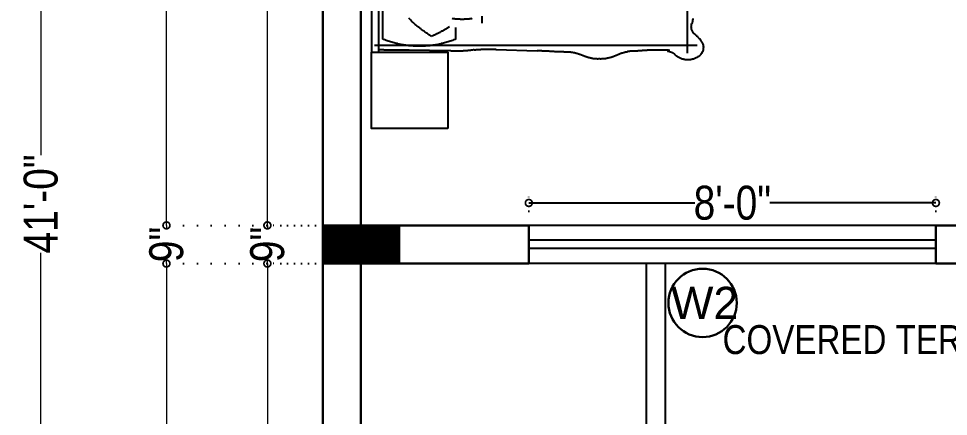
# Model space of a CAD drawing. Extents: x -454308 to 890911, y -14103 to 1343694.
# Drawn here: x 198652.8 to 198872.1, y 661902.7 to 661996.5 of the extents above; entities that cross this region are included whole.
import ezdxf

# ---------------------------------------------------------------- set-up
doc = ezdxf.new("R2010")
doc.units = 0
doc.header["$MEASUREMENT"] = 0
doc.header["$PDMODE"] = 32
doc.linetypes.add('DOT2', pattern=[3.175, 0, -3.175])
for name, color, linetype, lineweight in [('A-Wall', 7, 'Continuous', 30), ('AR- Dim', 159, 'Continuous', 9), ('sill', 32, 'Continuous', 25), ('Text', 55, 'Continuous', 25), ('WINDOW', 147, 'Continuous', 25)]:
    doc.layers.add(name, color=color, linetype=linetype, lineweight=lineweight)
for name, color, linetype in [('cup', 126, 'Continuous'), ('ELE', 7, 'Continuous'), ('FURN', 250, 'Continuous'), ('walls', 7, 'Continuous')]:
    doc.layers.add(name, color=color, linetype=linetype)
doc.styles.add('AA_03.50', font='ARIALN.TTF', dxfattribs={"height": 8})
doc.styles.add('jag', font='arial.ttf')
doc.styles.get("Standard").update_dxf_attribs({"font": 'stylu.ttf', "height": 7})
doc.dimstyles.new('AA_03.50', dxfattribs={"dimtxt": 9, "dimasz": 3.25, "dimexe": 1.75, "dimexo": 3.375, "dimgap": 0.09, "dimtad": 0, "dimdec": 0, "dimzin": 3, "dimdsep": 46, "dimlunit": 4, "dimtxsty": 'AA_03.50', "dimblk": 'DOTSMALL', "dimcen": 0.09, "dimclre": 7, "dimadec": 0, "dimazin": 0, "dimtfac": 1, "dimtdec": 0, "dimtofl": 0, "dimtmove": 0, "dimatfit": 3, "dimfxl": 1, "dimtolj": 1, "dimtzin": 0, "dimlwd": -1, "dimarcsym": 0})

# ---------------------------------------------------------------- blocks, each defined once
blk = doc.blocks.new('EGVSVS')
at = {"layer": 'A-Wall'}
h = blk.add_hatch(dxfattribs=at)
h.set_pattern_fill('ANSI31', color=256, style=0)
h.set_pattern_definition([(45, (0, 0), (-0.088388347648, 0.088388347648), [])])
h.paths.add_polyline_path([(188258.49, 672097.51), (188258.49, 672106.51), (188240.49, 672106.51), (188240.49, 672097.51)])
blk.add_lwpolyline([(188240.49, 672106.51), (188258.49, 672106.51), (188258.49, 672097.51), (188240.49, 672097.51)], close=True, dxfattribs=at)
blk = doc.blocks.new('BD')
at = {"layer": 'FURN'}
for points in [[(165985.53, 672806.79), (165985.53, 672782.22), (165985.53, 672731.63)], [(166058.31, 672731.83), (166058.31, 672806.71), (166059.99, 672806.71), (166059.99, 672731.83), (166058.31, 672731.83)], [(166057.36, 672734.91), (166057.36, 672802.15)], [(166045.81, 672735.57), (166046.02, 672735.7), (166046.23, 672735.82), (166046.43, 672735.94), (166046.64, 672736.07), (166046.84, 672736.23), (166047.05, 672736.35), (166047.21, 672736.48), (166047.42, 672736.6), (166047.62, 672736.76), (166047.79, 672736.89), (166047.99, 672737.05), (166048.2, 672737.18), (166048.36, 672737.34), (166048.57, 672737.46), (166048.73, 672737.63), (166048.94, 672737.75), (166049.1, 672737.91), (166049.31, 672738.08), (166049.47, 672738.24), (166049.68, 672738.37), (166049.84, 672738.53), (166050.01, 672738.7), (166050.17, 672738.86), (166050.38, 672739.02), (166050.54, 672739.19), (166050.71, 672739.35), (166050.87, 672739.52), (166051.03, 672739.68), (166051.2, 672739.85)], [(165984.21, 672739.76), (165984.25, 672739.6), (165984.29, 672739.39), (165984.29, 672739.23), (165984.34, 672739.07), (165984.38, 672738.9), (165984.42, 672738.74), (165984.46, 672738.57)], [(166036.24, 672739.76), (166036.44, 672739.72), (166036.61, 672739.72), (166036.81, 672739.68), (166036.98, 672739.64), (166037.14, 672739.64), (166037.35, 672739.64), (166037.51, 672739.6), (166037.72, 672739.6), (166037.88, 672739.6), (166038.09, 672739.6), (166038.25, 672739.56), (166038.42, 672739.56), (166038.62, 672739.56), (166038.79, 672739.56), (166038.99, 672739.56), (166039.16, 672739.6), (166039.36, 672739.6), (166039.53, 672739.6), (166039.73, 672739.6), (166039.9, 672739.64), (166040.06, 672739.64), (166040.27, 672739.64), (166040.43, 672739.68), (166040.64, 672739.72), (166040.8, 672739.72), (166040.97, 672739.76)], [(166033.94, 672738.65), (166033.94, 672740.3)], [(165983.64, 672735.94), (165983.76, 672736.07), (165983.92, 672736.19), (165984.05, 672736.31), (165984.17, 672736.48), (165984.25, 672736.64), (165984.34, 672736.76), (165984.42, 672736.93), (165984.5, 672737.13), (165984.54, 672737.3), (165984.58, 672737.46), (165984.58, 672737.67), (165984.62, 672737.83), (165984.58, 672738), (165984.58, 672738.2), (165984.54, 672738.37), (165984.46, 672738.57)], [(166040.18, 672737.63), (166040.18, 672734.91)], [(166041.62, 672737.83), (166041.75, 672737.75), (166041.87, 672737.67), (166041.99, 672737.59), (166042.12, 672737.5), (166042.24, 672737.42), (166042.36, 672737.34), (166042.49, 672737.26), (166042.61, 672737.18), (166042.77, 672737.13), (166042.9, 672737.05), (166043.02, 672736.97), (166043.14, 672736.89), (166043.27, 672736.81), (166043.39, 672736.76), (166043.55, 672736.68), (166043.68, 672736.6), (166043.8, 672736.52), (166043.92, 672736.48), (166044.05, 672736.39), (166044.21, 672736.31), (166044.34, 672736.27), (166044.46, 672736.19), (166044.58, 672736.15), (166044.75, 672736.07), (166044.87, 672735.98), (166044.99, 672735.94), (166045.12, 672735.86), (166045.28, 672735.82), (166045.4, 672735.74), (166045.53, 672735.7), (166045.69, 672735.61), (166045.81, 672735.57)], [(165983.64, 672735.94), (165983.47, 672735.82), (165983.35, 672735.7), (165983.23, 672735.61), (165983.1, 672735.49), (165982.98, 672735.33), (165982.86, 672735.2), (165982.73, 672735.08), (165982.61, 672734.96), (165982.53, 672734.79), (165982.4, 672734.67), (165982.32, 672734.5), (165982.24, 672734.34), (165982.12, 672734.18), (165982.03, 672734.05), (165981.95, 672733.89), (165981.91, 672733.72)], [(165981.87, 672733.72), (165981.83, 672733.48), (165981.79, 672733.23), (165981.75, 672733.02), (165981.79, 672732.78), (165981.79, 672732.57), (165981.83, 672732.33), (165981.91, 672732.12), (165981.99, 672731.91), (165982.08, 672731.71), (165982.2, 672731.5), (165982.36, 672731.3), (165982.49, 672731.13), (165982.69, 672730.97), (165982.86, 672730.85), (165983.06, 672730.72), (165983.27, 672730.6)], [(166059.29, 672733.52), (165983.23, 672733.52)], [(166040.14, 672734.96), (166040.39, 672734.83), (166040.64, 672734.75), (166040.92, 672734.63), (166041.17, 672734.55), (166041.46, 672734.46), (166041.71, 672734.38), (166041.95, 672734.26), (166042.24, 672734.18), (166042.49, 672734.13), (166042.77, 672734.05), (166043.02, 672733.97), (166043.31, 672733.89), (166043.55, 672733.85), (166043.84, 672733.76), (166044.09, 672733.72), (166044.38, 672733.68), (166044.66, 672733.6), (166044.91, 672733.56), (166045.2, 672733.52), (166045.44, 672733.48), (166045.73, 672733.44), (166046.02, 672733.39), (166046.27, 672733.35), (166046.55, 672733.35), (166046.8, 672733.31), (166047.09, 672733.31), (166047.38, 672733.27), (166047.62, 672733.27), (166047.91, 672733.27), (166048.2, 672733.23), (166048.44, 672733.23), (166048.73, 672733.23), (166049.02, 672733.23), (166049.27, 672733.23), (166049.55, 672733.27), (166049.84, 672733.27), (166050.09, 672733.27), (166050.38, 672733.31), (166050.66, 672733.31), (166050.91, 672733.35), (166051.2, 672733.35), (166051.49, 672733.39), (166051.73, 672733.44), (166052.02, 672733.48), (166052.31, 672733.52), (166052.55, 672733.56), (166052.84, 672733.6), (166053.09, 672733.68), (166053.38, 672733.72), (166053.62, 672733.76), (166053.91, 672733.85), (166054.16, 672733.89), (166054.44, 672733.97), (166054.69, 672734.05), (166054.98, 672734.13), (166055.23, 672734.18), (166055.51, 672734.26), (166055.76, 672734.38), (166056.05, 672734.46), (166056.29, 672734.55), (166056.54, 672734.63), (166056.83, 672734.75), (166057.08, 672734.83), (166057.32, 672734.96)], [(165983.27, 672730.6), (165983.43, 672730.52), (165983.6, 672730.44), (165983.76, 672730.35), (165983.92, 672730.31), (165984.09, 672730.23), (165984.29, 672730.19), (165984.46, 672730.15), (165984.62, 672730.11), (165984.79, 672730.07), (165984.95, 672730.07), (165985.16, 672730.07), (165985.32, 672730.02), (165985.49, 672730.02), (165985.65, 672730.07), (165985.86, 672730.07), (165986.02, 672730.07), (165986.18, 672730.11), (165986.35, 672730.15), (165986.51, 672730.19), (165986.72, 672730.23), (165986.88, 672730.27), (165987.05, 672730.35), (165987.21, 672730.39), (165987.34, 672730.48), (165987.5, 672730.56), (165987.66, 672730.64), (165987.83, 672730.76), (165987.95, 672730.85), (165988.12, 672730.93), (165988.24, 672731.05), (165988.4, 672731.18), (165988.53, 672731.3)], [(165990.21, 672732.04), (165989.97, 672732.04), (165989.72, 672732), (165989.51, 672731.91), (165989.27, 672731.83), (165989.06, 672731.75), (165988.86, 672731.63), (165988.65, 672731.46), (165988.49, 672731.3)], [(165997.65, 672732.12), (165997.53, 672732.16), (165997.4, 672732.16), (165997.28, 672732.16), (165997.16, 672732.2), (165997.03, 672732.2), (165996.91, 672732.2), (165996.75, 672732.2), (165996.62, 672732.24), (165996.5, 672732.24), (165996.38, 672732.24), (165996.25, 672732.24), (165996.13, 672732.28), (165996.01, 672732.28), (165995.88, 672732.28), (165995.76, 672732.28), (165995.64, 672732.33), (165995.51, 672732.33), (165995.39, 672732.33), (165995.27, 672732.33), (165995.14, 672732.33), (165995.02, 672732.33), (165994.9, 672732.37), (165994.77, 672732.37), (165994.65, 672732.37), (165994.53, 672732.37), (165994.4, 672732.37), (165994.28, 672732.37), (165994.12, 672732.37), (165993.99, 672732.37), (165993.87, 672732.41), (165993.75, 672732.41), (165993.62, 672732.41), (165993.5, 672732.41), (165993.38, 672732.41), (165993.25, 672732.41), (165993.13, 672732.41), (165993.01, 672732.41), (165992.88, 672732.41), (165992.76, 672732.41), (165992.64, 672732.41), (165992.51, 672732.41), (165992.39, 672732.41), (165992.27, 672732.41), (165992.14, 672732.41), (165992.02, 672732.41), (165991.9, 672732.41), (165991.73, 672732.41), (165991.61, 672732.41), (165991.49, 672732.41), (165991.36, 672732.41), (165991.24, 672732.41), (165991.12, 672732.41), (165990.99, 672732.41), (165990.87, 672732.37), (165990.75, 672732.37), (165990.62, 672732.37), (165990.5, 672732.37), (165990.38, 672732.37), (165990.25, 672732.37), (165990.13, 672732.37), (165990.01, 672732.37), (165989.88, 672732.33), (165989.76, 672732.33), (165989.64, 672732.33)], [(165990.25, 672732.04), (165990.09, 672732.16), (165989.97, 672732.24), (165989.8, 672732.28), (165989.64, 672732.33)], [(166002.13, 672731.18), (166002.01, 672731.22), (166001.88, 672731.3), (166001.72, 672731.34), (166001.6, 672731.42), (166001.47, 672731.46), (166001.35, 672731.5), (166001.18, 672731.59), (166001.06, 672731.63), (166000.94, 672731.67), (166000.77, 672731.71), (166000.65, 672731.75), (166000.53, 672731.79), (166000.36, 672731.83), (166000.24, 672731.87), (166000.08, 672731.91), (165999.95, 672731.96), (165999.83, 672731.96), (165999.66, 672732), (165999.54, 672732.04), (165999.38, 672732.04), (165999.25, 672732.08), (165999.09, 672732.08), (165998.97, 672732.12), (165998.8, 672732.12), (165998.68, 672732.12), (165998.51, 672732.12), (165998.39, 672732.12), (165998.23, 672732.16), (165998.1, 672732.16), (165997.94, 672732.16), (165997.77, 672732.12), (165997.65, 672732.12)], [(166002.09, 672731.13), (166002.21, 672731.09), (166002.34, 672731.05), (166002.46, 672730.97), (166002.58, 672730.93), (166002.71, 672730.89), (166002.87, 672730.81), (166002.99, 672730.76), (166003.12, 672730.72), (166003.24, 672730.68), (166003.36, 672730.64), (166003.49, 672730.6), (166003.61, 672730.56), (166003.73, 672730.52), (166003.9, 672730.52), (166004.02, 672730.48), (166004.14, 672730.44), (166004.27, 672730.44), (166004.39, 672730.39), (166004.55, 672730.35), (166004.68, 672730.35), (166004.8, 672730.31), (166004.92, 672730.31), (166005.09, 672730.31), (166005.21, 672730.27), (166005.34, 672730.27), (166005.5, 672730.27), (166005.62, 672730.27), (166005.75, 672730.27), (166005.87, 672730.23), (166006.03, 672730.23), (166006.16, 672730.27), (166006.28, 672730.27)], [(166006.32, 672730.27), (166006.44, 672730.27), (166006.57, 672730.23), (166006.69, 672730.23), (166006.86, 672730.27), (166006.98, 672730.27), (166007.1, 672730.27), (166007.23, 672730.27), (166007.35, 672730.27), (166007.47, 672730.27), (166007.64, 672730.31), (166007.76, 672730.31), (166007.88, 672730.35), (166008.01, 672730.35), (166008.13, 672730.39), (166008.25, 672730.39), (166008.38, 672730.44), (166008.5, 672730.48), (166008.62, 672730.48), (166008.75, 672730.52), (166008.87, 672730.56), (166008.99, 672730.6), (166009.12, 672730.64), (166009.24, 672730.68), (166009.36, 672730.72), (166009.49, 672730.76), (166009.61, 672730.81), (166009.73, 672730.85), (166009.86, 672730.89), (166009.98, 672730.97), (166010.1, 672731.01), (166010.23, 672731.05), (166010.35, 672731.13)], [(166014.62, 672731.96), (166014.46, 672731.96), (166014.34, 672731.96), (166014.21, 672731.96), (166014.05, 672731.96), (166013.92, 672731.96), (166013.8, 672731.96), (166013.64, 672731.96), (166013.51, 672731.96), (166013.35, 672731.91), (166013.23, 672731.91), (166013.1, 672731.91), (166012.94, 672731.87), (166012.81, 672731.87), (166012.69, 672731.83), (166012.57, 672731.83), (166012.4, 672731.79), (166012.28, 672731.79), (166012.16, 672731.75), (166011.99, 672731.71), (166011.87, 672731.67), (166011.75, 672731.63), (166011.62, 672731.59), (166011.46, 672731.59), (166011.34, 672731.55), (166011.21, 672731.46), (166011.09, 672731.42), (166010.97, 672731.38), (166010.84, 672731.34), (166010.68, 672731.3), (166010.55, 672731.22), (166010.43, 672731.18), (166010.31, 672731.13)], [(166014.62, 672731.96), (166014.83, 672731.96), (166015.03, 672731.96), (166015.24, 672731.96), (166015.4, 672731.96), (166015.61, 672731.96), (166015.81, 672731.96), (166016.02, 672731.96), (166016.23, 672731.96), (166016.39, 672731.96), (166016.6, 672731.96), (166016.8, 672731.96), (166017.01, 672732), (166017.17, 672732), (166017.38, 672732), (166017.58, 672732), (166017.79, 672732), (166017.99, 672732), (166018.16, 672732.04), (166018.36, 672732.04), (166018.57, 672732.04), (166018.77, 672732.04), (166018.98, 672732.04), (166019.14, 672732.08), (166019.35, 672732.08), (166019.55, 672732.08), (166019.76, 672732.08), (166019.92, 672732.12), (166020.13, 672732.12), (166020.34, 672732.12), (166020.54, 672732.16), (166020.71, 672732.16), (166020.91, 672732.16)], [(166030.61, 672732.49), (166020.95, 672732.16)], [(166035.79, 672732.41), (166035.62, 672732.41), (166035.46, 672732.41), (166035.29, 672732.45), (166035.13, 672732.45), (166034.97, 672732.45), (166034.8, 672732.49), (166034.64, 672732.49), (166034.47, 672732.49), (166034.31, 672732.49), (166034.18, 672732.53), (166034.02, 672732.53), (166033.86, 672732.53), (166033.69, 672732.53), (166033.53, 672732.53), (166033.36, 672732.53), (166033.2, 672732.53), (166033.03, 672732.57), (166032.87, 672732.57), (166032.71, 672732.57), (166032.54, 672732.57), (166032.38, 672732.57), (166032.21, 672732.57), (166032.05, 672732.57), (166031.88, 672732.57), (166031.72, 672732.53), (166031.55, 672732.53), (166031.39, 672732.53), (166031.27, 672732.53), (166031.1, 672732.53), (166030.94, 672732.53), (166030.77, 672732.53), (166030.61, 672732.49)], [(166035.79, 672732.41), (166035.95, 672732.37), (166036.16, 672732.33), (166036.32, 672732.33), (166036.49, 672732.28), (166036.69, 672732.24), (166036.86, 672732.24), (166037.02, 672732.2), (166037.23, 672732.2), (166037.39, 672732.16), (166037.55, 672732.16), (166037.76, 672732.16), (166037.92, 672732.12), (166038.09, 672732.12), (166038.29, 672732.12), (166038.46, 672732.08), (166038.66, 672732.08), (166038.83, 672732.08), (166038.99, 672732.08), (166039.2, 672732.08), (166039.36, 672732.08), (166039.53, 672732.04), (166039.73, 672732.04), (166039.9, 672732.04), (166040.1, 672732.04), (166040.27, 672732.04), (166040.43, 672732.08), (166040.64, 672732.08), (166040.8, 672732.08), (166040.97, 672732.08), (166041.17, 672732.08), (166041.34, 672732.12), (166041.54, 672732.12)], [(166041.54, 672732.12), (166051.12, 672732.28)], [(166042.03, 672713.83), (166059.99, 672713.83), (166059.99, 672731.83), (166042.03, 672731.83), (166042.03, 672713.83)], [(166051.12, 672732.33), (166051.36, 672732.33), (166051.57, 672732.28), (166051.81, 672732.28), (166052.02, 672732.28), (166052.27, 672732.28), (166052.47, 672732.28), (166052.68, 672732.28), (166052.92, 672732.28), (166053.13, 672732.28), (166053.38, 672732.28), (166053.58, 672732.28), (166053.83, 672732.28), (166054.03, 672732.28), (166054.28, 672732.28), (166054.49, 672732.28), (166054.73, 672732.28), (166054.94, 672732.28), (166055.18, 672732.33), (166055.39, 672732.33), (166055.64, 672732.33), (166055.84, 672732.33), (166056.09, 672732.33), (166056.29, 672732.33), (166056.54, 672732.33), (166056.75, 672732.33), (166056.99, 672732.33), (166057.2, 672732.37), (166057.4, 672732.37), (166057.65, 672732.37), (166057.86, 672732.37), (166058.1, 672732.37), (166058.31, 672732.41)]]:
    blk.add_lwpolyline(points, dxfattribs=at)
blk = doc.blocks.new('_DotSmall')
at = {"color": 0, "linetype": 'ByBlock', "const_width": 0.5}
blk.add_lwpolyline([(-0.0625, 0, 1), (0.0625, 0, 1)], format="xyb", close=True, dxfattribs=at)
blk = doc.blocks.new('*D95')
at = {"layer": 'DEFPOINTS', "color": 0, "lineweight": 30, "transparency": 16777216}
for p in [(198869.16, 661953.06), (198773.16, 661947.77), (198869.16, 661947.77)]:
    blk.add_point(p, dxfattribs=at)
at = {"layer": 'walls', "color": 7, "linetype": 'DOT2', "lineweight": -2, "transparency": 16777216}
for p, q in [((198773.16, 661951.15), (198773.16, 661954.81)), ((198869.16, 661951.15), (198869.16, 661954.81))]:
    blk.add_line(p, q, dxfattribs=at)
at = {"layer": 'walls', "color": 0, "transparency": 16777216}
for p, q in [((198773.16, 661953.06), (198812.34, 661953.06)), ((198869.16, 661953.06), (198829.98, 661953.06))]:
    blk.add_line(p, q, dxfattribs=at)
at = {"layer": 'walls', "color": 0, "transparency": 16777216, "xscale": 3.25, "yscale": 3.25, "zscale": 3.25, "rotation": 180}
blk.add_blockref('_DotSmall', (198773.16, 661953.06), dxfattribs=at)
at = {"layer": 'walls', "color": 0, "transparency": 16777216, "xscale": 3.25, "yscale": 3.25, "zscale": 3.25}
blk.add_blockref('_DotSmall', (198869.16, 661953.06), dxfattribs=at)
at = {"layer": 'walls', "color": 0, "lineweight": 30, "transparency": 16777216, "insert": (198821.16, 661953.06), "char_height": 8, "attachment_point": 5, "style": 'AA_03.50'}
blk.add_mtext('\\A1;8\'-0"', dxfattribs=at)
blk = doc.blocks.new('*D225')
at = {"layer": 'AR- Dim', "color": 7, "linetype": 'DOT2', "lineweight": -2, "transparency": 16777216}
for p, q in [((198730.21, 662082.98), (198709.76, 662082.98)), ((198739.2, 661947.77), (198709.76, 661947.77))]:
    blk.add_line(p, q, dxfattribs=at)
at = {"layer": 'AR- Dim', "color": 0, "transparency": 16777216}
for p, q in [((198711.51, 662082.98), (198711.51, 662026.43)), ((198711.51, 661947.77), (198711.51, 662004.32))]:
    blk.add_line(p, q, dxfattribs=at)
at = {"layer": 'DEFPOINTS', "color": 0, "lineweight": 30, "transparency": 16777216}
for p in [(198733.58, 662082.98), (198711.51, 661947.77), (198742.57, 661947.77)]:
    blk.add_point(p, dxfattribs=at)
at = {"layer": 'AR- Dim', "color": 0, "transparency": 16777216, "xscale": 3.25, "yscale": 3.25, "zscale": 3.25}
for p, rotation in [((198711.51, 662082.98), 90), ((198711.51, 661947.77), 270)]:
    blk.add_blockref('_DotSmall', p, dxfattribs=dict(at, rotation=rotation))
at = {"layer": 'AR- Dim', "color": 0, "lineweight": 30, "transparency": 16777216, "insert": (198711.51, 662015.38), "char_height": 8, "attachment_point": 5, "rotation": 90, "style": 'AA_03.50'}
blk.add_mtext('\\A1;11\'-3"', dxfattribs=at)
blk = doc.blocks.new('*D226')
at = {"layer": 'AR- Dim', "color": 7, "linetype": 'DOT2', "lineweight": -2, "transparency": 16777216}
for p, q in [((198739.2, 661947.77), (198709.76, 661947.77)), ((198739.2, 661938.77), (198709.76, 661938.77))]:
    blk.add_line(p, q, dxfattribs=at)
at = {"layer": 'AR- Dim', "color": 0, "transparency": 16777216}
for p, q in [((198711.51, 661947.77), (198711.51, 661947.14)), ((198711.51, 661938.77), (198711.51, 661939.41))]:
    blk.add_line(p, q, dxfattribs=at)
at = {"layer": 'DEFPOINTS', "color": 0, "lineweight": 30, "transparency": 16777216}
for p in [(198742.57, 661947.77), (198711.51, 661938.77), (198742.57, 661938.77)]:
    blk.add_point(p, dxfattribs=at)
at = {"layer": 'AR- Dim', "color": 0, "transparency": 16777216, "xscale": 3.25, "yscale": 3.25, "zscale": 3.25}
for p, rotation in [((198711.51, 661947.77), 90), ((198711.51, 661938.77), 270)]:
    blk.add_blockref('_DotSmall', p, dxfattribs=dict(at, rotation=rotation))
at = {"layer": 'AR- Dim', "color": 0, "lineweight": 30, "transparency": 16777216, "insert": (198711.51, 661943.27), "char_height": 8, "attachment_point": 5, "rotation": 90, "style": 'AA_03.50'}
blk.add_mtext('\\A1;9"', dxfattribs=at)
blk = doc.blocks.new('*D227')
at = {"layer": 'AR- Dim', "color": 7, "linetype": 'DOT2', "lineweight": -2, "transparency": 16777216}
for p, q in [((198739.2, 661938.77), (198709.76, 661938.77)), ((198730.19, 661715.93), (198709.76, 661715.93))]:
    blk.add_line(p, q, dxfattribs=at)
at = {"layer": 'AR- Dim', "color": 0, "transparency": 16777216}
for p, q in [((198711.51, 661938.77), (198711.51, 661838.41)), ((198711.51, 661715.93), (198711.51, 661816.29))]:
    blk.add_line(p, q, dxfattribs=at)
at = {"layer": 'DEFPOINTS', "color": 0, "lineweight": 30, "transparency": 16777216}
for p in [(198742.57, 661938.77), (198711.51, 661715.93), (198733.56, 661715.93)]:
    blk.add_point(p, dxfattribs=at)
at = {"layer": 'AR- Dim', "color": 0, "transparency": 16777216, "xscale": 3.25, "yscale": 3.25, "zscale": 3.25}
for p, rotation in [((198711.51, 661938.77), 90), ((198711.51, 661715.93), 270)]:
    blk.add_blockref('_DotSmall', p, dxfattribs=dict(at, rotation=rotation))
at = {"layer": 'AR- Dim', "color": 0, "lineweight": 30, "transparency": 16777216, "insert": (198711.51, 661827.35), "char_height": 8, "attachment_point": 5, "rotation": 90, "style": 'AA_03.50'}
blk.add_mtext('\\A1;18\'-7"', dxfattribs=at)
blk = doc.blocks.new('*D232')
at = {"layer": 'AR- Dim', "color": 7, "linetype": 'DOT2', "lineweight": -2, "transparency": 16777216}
for p, q in [((198721.21, 662144.27), (198685.96, 662144.27)), ((198721.2, 661947.77), (198685.96, 661947.77))]:
    blk.add_line(p, q, dxfattribs=at)
at = {"layer": 'AR- Dim', "color": 0, "transparency": 16777216}
for p, q in [((198687.71, 662144.27), (198687.71, 662059.49)), ((198687.71, 661947.77), (198687.71, 662032.56))]:
    blk.add_line(p, q, dxfattribs=at)
at = {"layer": 'DEFPOINTS', "color": 0, "lineweight": 30, "transparency": 16777216}
for p in [(198724.58, 662144.27), (198687.71, 661947.77), (198724.57, 661947.77)]:
    blk.add_point(p, dxfattribs=at)
at = {"layer": 'AR- Dim', "color": 0, "transparency": 16777216, "xscale": 3.25, "yscale": 3.25, "zscale": 3.25}
for p, rotation in [((198687.71, 662144.27), 90), ((198687.71, 661947.77), 270)]:
    blk.add_blockref('_DotSmall', p, dxfattribs=dict(at, rotation=rotation))
at = {"layer": 'AR- Dim', "color": 0, "lineweight": 30, "transparency": 16777216, "insert": (198687.71, 662046.02), "char_height": 8, "attachment_point": 5, "rotation": 90, "style": 'AA_03.50'}
blk.add_mtext('\\A1;16\'-4{\\H1.000000x;\\S1/2;}"', dxfattribs=at)
blk = doc.blocks.new('*D233')
at = {"layer": 'AR- Dim', "color": 7, "linetype": 'DOT2', "lineweight": -2, "transparency": 16777216}
for p, q in [((198721.2, 661947.77), (198685.96, 661947.77)), ((198721.2, 661938.77), (198685.96, 661938.77))]:
    blk.add_line(p, q, dxfattribs=at)
at = {"layer": 'AR- Dim', "color": 0, "transparency": 16777216}
for p, q in [((198687.71, 661947.77), (198687.71, 661947.14)), ((198687.71, 661938.77), (198687.71, 661939.41))]:
    blk.add_line(p, q, dxfattribs=at)
at = {"layer": 'DEFPOINTS', "color": 0, "lineweight": 30, "transparency": 16777216}
for p in [(198724.57, 661947.77), (198687.71, 661938.77), (198724.57, 661938.77)]:
    blk.add_point(p, dxfattribs=at)
at = {"layer": 'AR- Dim', "color": 0, "transparency": 16777216, "xscale": 3.25, "yscale": 3.25, "zscale": 3.25}
for p, rotation in [((198687.71, 661947.77), 90), ((198687.71, 661938.77), 270)]:
    blk.add_blockref('_DotSmall', p, dxfattribs=dict(at, rotation=rotation))
at = {"layer": 'AR- Dim', "color": 0, "lineweight": 30, "transparency": 16777216, "insert": (198687.71, 661943.27), "char_height": 8, "attachment_point": 5, "rotation": 90, "style": 'AA_03.50'}
blk.add_mtext('\\A1;9"', dxfattribs=at)
blk = doc.blocks.new('*D234')
at = {"layer": 'AR- Dim', "color": 7, "linetype": 'DOT2', "lineweight": -2, "transparency": 16777216}
for p, q in [((198721.2, 661938.77), (198685.96, 661938.77)), ((198721.2, 661817.66), (198685.96, 661817.66))]:
    blk.add_line(p, q, dxfattribs=at)
at = {"layer": 'AR- Dim', "color": 0, "transparency": 16777216}
for p, q in [((198687.71, 661938.77), (198687.71, 661889.28)), ((198687.71, 661817.66), (198687.71, 661867.16))]:
    blk.add_line(p, q, dxfattribs=at)
at = {"layer": 'DEFPOINTS', "color": 0, "lineweight": 30, "transparency": 16777216}
for p in [(198724.57, 661938.77), (198687.71, 661817.66), (198724.57, 661817.66)]:
    blk.add_point(p, dxfattribs=at)
at = {"layer": 'AR- Dim', "color": 0, "transparency": 16777216, "xscale": 3.25, "yscale": 3.25, "zscale": 3.25}
for p, rotation in [((198687.71, 661938.77), 90), ((198687.71, 661817.66), 270)]:
    blk.add_blockref('_DotSmall', p, dxfattribs=dict(at, rotation=rotation))
at = {"layer": 'AR- Dim', "color": 0, "lineweight": 30, "transparency": 16777216, "insert": (198687.71, 661878.22), "char_height": 8, "attachment_point": 5, "rotation": 90, "style": 'AA_03.50'}
blk.add_mtext('\\A1;10\'-1"', dxfattribs=at)
blk = doc.blocks.new('*D238')
at = {"layer": 'AR- Dim', "color": 7, "linetype": 'DOT2', "lineweight": -2, "transparency": 16777216}
for p, q in [((198721.21, 662198.73), (198656.34, 662198.73)), ((198721.19, 661706.93), (198656.34, 661706.93))]:
    blk.add_line(p, q, dxfattribs=at)
at = {"layer": 'AR- Dim', "color": 0, "transparency": 16777216}
for p, q in [((198658.09, 662198.73), (198658.09, 661964.33)), ((198658.09, 661706.93), (198658.09, 661941.33))]:
    blk.add_line(p, q, dxfattribs=at)
at = {"layer": 'DEFPOINTS', "color": 0, "lineweight": 30, "transparency": 16777216}
for p in [(198724.58, 662198.73), (198658.09, 661706.93), (198724.56, 661706.93)]:
    blk.add_point(p, dxfattribs=at)
at = {"layer": 'AR- Dim', "color": 0, "transparency": 16777216, "xscale": 3.25, "yscale": 3.25, "zscale": 3.25}
for p, rotation in [((198658.09, 662198.73), 90), ((198658.09, 661706.93), 270)]:
    blk.add_blockref('_DotSmall', p, dxfattribs=dict(at, rotation=rotation))
at = {"layer": 'AR- Dim', "color": 0, "lineweight": 30, "transparency": 16777216, "insert": (198658.09, 661952.83), "char_height": 8, "attachment_point": 5, "rotation": 90, "style": 'AA_03.50'}
blk.add_mtext('\\A1;41\'-0"', dxfattribs=at)

msp = doc.modelspace()

# ---------------------------------------------------------------- linework, layer by layer
at = {"layer": 'A-Wall'}
for p, q in [((198773.157, 661947.773), (198733.561, 661947.773)), ((198869.157, 661947.773), (198917.773, 661947.773)), ((198869.157, 661947.773), (198869.157, 661938.773)), ((198773.157, 661938.773), (198733.561, 661938.773)), ((198869.157, 661938.773), (198917.773, 661938.773))]:
    msp.add_line(p, q, dxfattribs=at)
for points in [[(198917.754, 662162.273), (198724.583, 662162.273), (198724.561, 661706.931)], [(198841.083, 662082.979), (198733.583, 662082.979), (198733.561, 661706.931)], [(198773.157, 661947.773), (198773.157, 661938.773)], [(198724.561, 661943.89), (198724.561, 661943.89)], [(198724.561, 661943.848), (198724.561, 661943.89), (198724.561, 661943.848)]]:
    msp.add_lwpolyline(points, dxfattribs=at)
at = {"layer": 'cup'}
for p, q in [((198800.886, 661896.471), (198800.886, 661938.773)), ((198805.386, 661898.335), (198805.386, 661938.773))]:
    msp.add_line(p, q, dxfattribs=at)
at = {"layer": 'ELE', "linetype": 'ByBlock', "lineweight": 30}
msp.add_circle((198814.137, 661929.493), 8.062, dxfattribs=at)
at = {"layer": 'sill'}
for points in [[(198869.157, 661947.773), (198773.157, 661947.773)], [(198869.157, 661938.773), (198773.157, 661938.773)]]:
    msp.add_lwpolyline(points, dxfattribs=at)
at = {"layer": 'WINDOW'}
for points in [[(198773.157, 661944.362), (198869.157, 661944.362)], [(198773.157, 661942.39), (198869.157, 661942.39)]]:
    msp.add_lwpolyline(points, dxfattribs=at)

# ---------------------------------------------------------------- block references
at = {"layer": 'A-Wall'}
msp.add_blockref('EGVSVS', (10484.079, -10158.732), dxfattribs=at)
at = {"layer": 'Text', "xscale": -1}
msp.add_blockref('BD', (364796.072, -10743.231), dxfattribs=at)

# ---------------------------------------------------------------- texts
at = {"layer": 'Text', "insert": (198806.705, 661933.282), "char_height": 7.57161, "width": 212.54385, "attachment_point": 1, "style": 'jag'}
msp.add_mtext('W2{\\H0.8193x; }^I', dxfattribs=at)
at = {"layer": 'Text', "insert": (198818.854, 661920.789), "char_height": 6.82192, "width": 98.79865, "attachment_point": 4}
msp.add_mtext('{\\fArial Narrow|b0|i0|c0|p15;COVERED TERRACE}', dxfattribs=at)

# ---------------------------------------------------------------- dimensions: what is measured, and where the dimension line sits
at = {"layer": 'AR- Dim', "lineweight": 30}
for base, p1, p2, override, picture, middle in [((198658.091, 661706.931), (198724.583, 662198.732), (198724.561, 661706.931), {"dimtxt": 8, "dimdec": 1, "dimtdec": 1, "dimfxl": 0.1}, '*D238', (198658.091, 661952.831)), ((198687.711, 661947.773), (198724.582, 662144.273), (198724.572, 661947.773), {"dimtxt": 8, "dimdec": 1, "dimtdec": 1, "dimtmove": 1, "dimfxl": 0.1}, '*D232', (198687.711, 662046.023)), ((198711.508, 661947.773), (198733.583, 662082.979), (198742.572, 661947.773), {"dimtxt": 8, "dimdec": 1, "dimtdec": 1, "dimtmove": 1, "dimfxl": 0.1}, '*D225', (198711.508, 662015.376)), ((198687.711, 661938.773), (198724.572, 661947.773), (198724.572, 661938.773), {"dimtxt": 8, "dimdec": 1, "dimtdec": 1, "dimtmove": 1, "dimfxl": 0.1}, '*D233', (198687.711, 661943.273)), ((198711.508, 661938.773), (198742.572, 661947.773), (198742.572, 661938.773), {"dimtxt": 8, "dimdec": 1, "dimtdec": 1, "dimtmove": 1, "dimfxl": 0.1}, '*D226', (198711.508, 661943.273)), ((198687.711, 661817.663), (198724.572, 661938.773), (198724.572, 661817.663), {"dimtxt": 8, "dimdec": 1, "dimtdec": 1, "dimtmove": 1, "dimfxl": 0.1}, '*D234', (198687.711, 661878.218)), ((198711.508, 661715.928), (198742.572, 661938.773), (198733.561, 661715.928), {"dimtxt": 8, "dimdec": 1, "dimtdec": 1, "dimtmove": 1, "dimfxl": 0.1}, '*D227', (198711.508, 661827.35))]:
    dim = msp.add_linear_dim(base=base, p1=p1, p2=p2, angle=90, dimstyle='AA_03.50', override=override, dxfattribs=at)
    dim.commit()
    dim.dimension.update_dxf_attribs({"geometry": picture, "text_midpoint": middle})
at = {"layer": 'walls', "lineweight": 30}
dim = msp.add_linear_dim(base=(198869.157, 661953.065), p1=(198773.157, 661947.773), p2=(198869.157, 661947.773), dimstyle='AA_03.50', override={"dimtxt": 8, "dimdec": 1, "dimtdec": 1, "dimfxl": 0.1}, dxfattribs=at)
dim.commit()
dim.dimension.update_dxf_attribs({"geometry": '*D95', "text_midpoint": (198821.157, 661953.065)})

doc.saveas('drawing.dxf')
